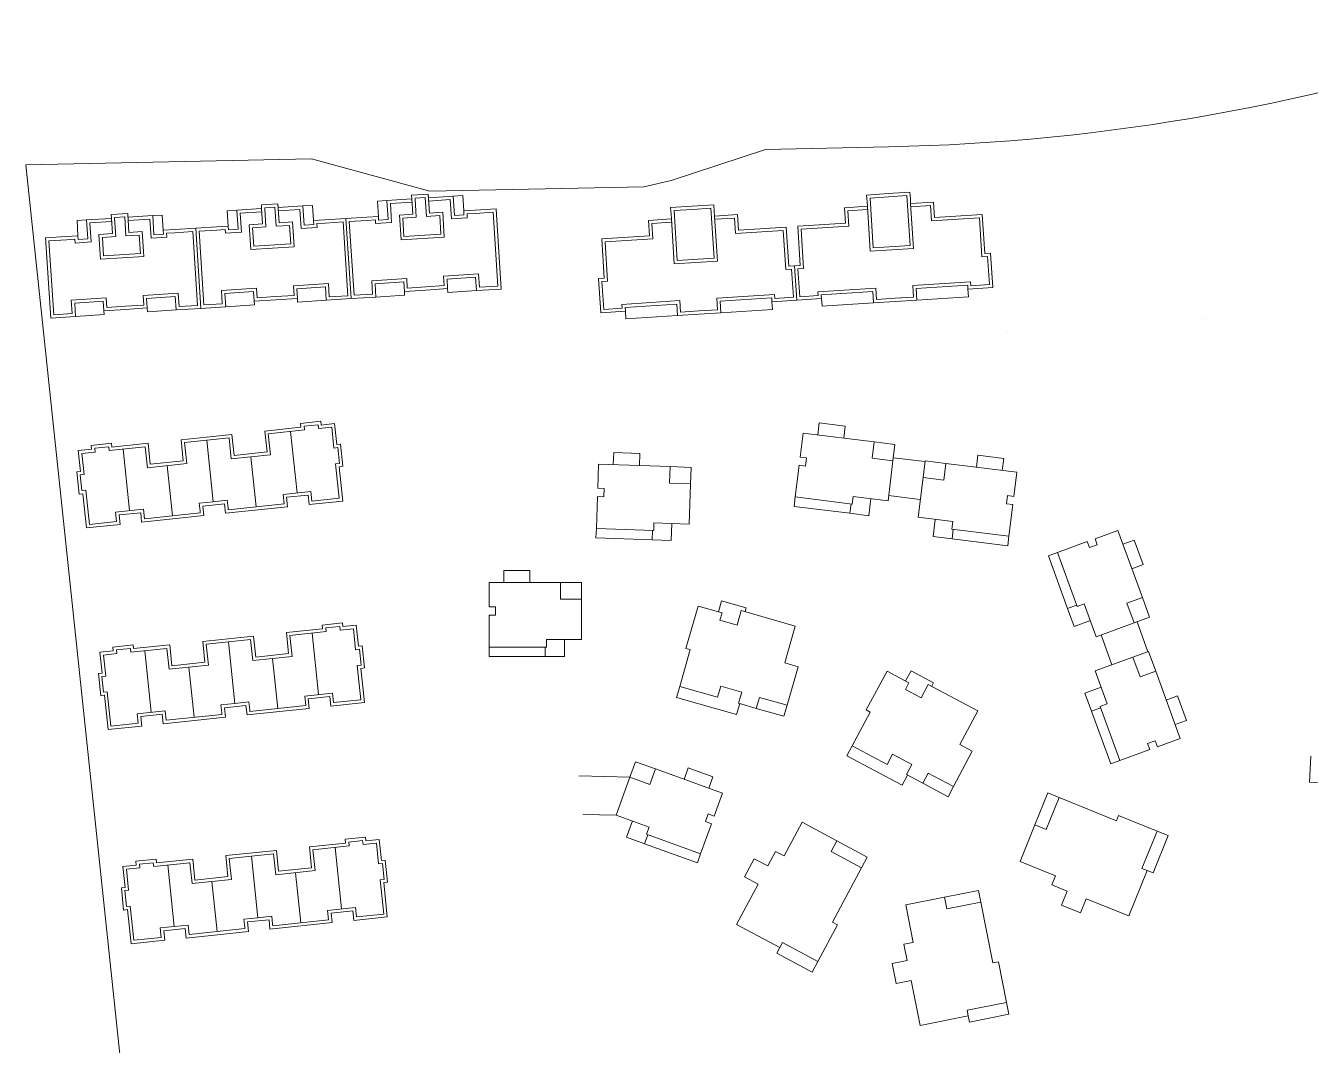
# Model space of a CAD drawing. Extents: x 121658 to 184658, y 9304 to 53801.
# Drawn here: x 130902 to 132916, y 13829 to 15429 of the extents above; entities that cross this region are included whole.
import ezdxf

# ---------------------------------------------------------------- set-up
doc = ezdxf.new("R2010")
doc.units = 0
doc.header["$LTSCALE"] = 1000
doc.header["$MEASUREMENT"] = 0
doc.layers.add('140', color=2, linetype='Continuous', lineweight=5)
doc.layers.add('DingDianTu', color=5, linetype='Continuous', lineweight=0)

# ---------------------------------------------------------------- blocks, each defined once
blk = doc.blocks.new('dafasfd')
at = {"layer": 'DingDianTu', "color": 7, "const_width": 100}
blk.add_lwpolyline([(36368038, 16363912), (36368954, 16361479), (36372042, 16362641), (36374261, 16356745), (36369114, 16354807), (36369537, 16353684), (36361113, 16350514), (36359352, 16355194), (36360288, 16355546), (36359830, 16356763), (36358894, 16356410), (36357556, 16359967)], close=True, dxfattribs=at)
for points in [[(36363546, 16362221), (36362876, 16363999), (36359039, 16362555), (36359708, 16360777)], [(36371734, 16355794), (36372686, 16353267), (36369878, 16352210), (36369350, 16353614)]]:
    blk.add_lwpolyline(points, dxfattribs=at)
at = {"layer": 'DingDianTu', "color": 7}
for points in [[(36369878, 16352210), (36361642, 16349110), (36361113, 16350514)], [(36368038, 16363912), (36371127, 16365074), (36372042, 16362641)]]:
    blk.add_lwpolyline(points, dxfattribs=at)
blk = doc.blocks.new('*E121')
at = {"layer": 'DingDianTu', "color": 7, "xscale": 0.001000002024510444, "yscale": 0.001000000163912773, "zscale": 0.001, "rotation": 339.3761177849276}
blk.add_blockref('dafasfd', (22613, -20413), dxfattribs=at)
blk = doc.blocks.new('*E120')
at = {"layer": 'DingDianTu', "color": 7, "xscale": 0.001000002024510444, "yscale": 0.001000000163912773, "zscale": 0.001, "rotation": 339.3761177849276}
blk.add_blockref('dafasfd', (22613, -20413), dxfattribs=at)
blk = doc.blocks.new('*E119')
at = {"layer": 'DingDianTu', "color": 7, "xscale": 0.001000002024510444, "yscale": 0.001000000163912773, "zscale": 0.001, "rotation": 339.3761177849276}
blk.add_blockref('dafasfd', (22613, -20413), dxfattribs=at)
blk = doc.blocks.new('*E118')
at = {"layer": 'DingDianTu', "color": 7, "xscale": 0.001000002024510444, "yscale": 0.001000000163912773, "zscale": 0.001, "rotation": 339.3761177849276}
blk.add_blockref('dafasfd', (22613, -20413), dxfattribs=at)
blk = doc.blocks.new('*E117')
at = {"layer": 'DingDianTu', "color": 7, "xscale": 0.001000002024510444, "yscale": 0.001000000163912773, "zscale": 0.001, "rotation": 339.3761177849276}
blk.add_blockref('dafasfd', (22613, -20413), dxfattribs=at)

msp = doc.modelspace()

# ---------------------------------------------------------------- linework, layer by layer
at = {"layer": '140', "color": 7}
for p, q in [((132062.1, 15234.6), (131914.2, 15186)), ((132254.8, 15238.6), (132062.1, 15234.6)), ((131350.1, 15219.6), (130902, 15210.2)), ((130902, 15210.2), (131208.6, 12316.1)), ((131535.6, 15169.3), (131350.1, 15219.6)), ((131871.2, 15176), (131535.6, 15169.3)), ((131914.2, 15186), (131871.2, 15176)), ((132254.5, 15165.3), (132288.4, 15167.5)), ((132288.4, 15167.5), (132289.1, 15157)), ((131297.4, 15149.4), (131271.5, 15147.7)), ((131271.5, 15147.7), (131271.9, 15141.7)), ((131297.8, 15143.4), (131297.4, 15149.4)), ((131299.3, 15119.4), (131297.4, 15149.4)), ((131351.7, 15146.9), (131336.7, 15145.9)), ((131353.2, 15122.9), (131351.7, 15146.9)), ((131453.5, 15153.4), (131468.4, 15154.4)), ((131455, 15129.5), (131453.5, 15153.4)), ((131507.4, 15156.9), (131468.4, 15154.4)), ((131468.4, 15154.4), (131470.4, 15124.5)), ((131507.7, 15151.9), (131473.8, 15149.7)), ((131473.8, 15149.7), (131475.7, 15119.8)), ((131532.9, 15164.6), (131507, 15162.9)), ((131507, 15162.9), (131507.4, 15156.9)), ((131507.4, 15156.9), (131508.9, 15133)), ((131528.3, 15159.3), (131512.3, 15158.2)), ((131512.3, 15158.2), (131512.4, 15157.2)), ((131512.4, 15157.2), (131514.2, 15128.3)), ((131530.2, 15129.3), (131528.3, 15159.3)), ((131533.3, 15158.6), (131532.9, 15164.6)), ((131534.9, 15134.6), (131532.9, 15164.6)), ((131572.2, 15161.1), (131533.3, 15158.6)), ((131567.6, 15155.8), (131533.6, 15153.6)), ((131569.5, 15125.8), (131567.6, 15155.8)), ((131587.2, 15162.1), (131572.2, 15161.1)), ((131574.2, 15131.2), (131572.2, 15161.1)), ((131588.7, 15138.1), (131587.2, 15162.1)), ((131947.1, 15145.5), (131981, 15147.6)), ((131981, 15147.6), (131981.7, 15137.2)), ((132254.5, 15165.3), (132220.5, 15163.1)), ((132220.5, 15163.1), (132221.2, 15152.6)), ((132221.2, 15152.6), (132221.7, 15145.4)), ((132254.8, 15160.3), (132225.8, 15158.4)), ((132225.8, 15158.4), (132230.9, 15080.1)), ((132283.7, 15162.2), (132254.8, 15160.3)), ((132288.8, 15083.8), (132283.7, 15162.2)), ((132289.1, 15157), (132289.5, 15149.8)), ((132289.5, 15149.8), (132325.5, 15152.1)), ((132294.1, 15079.1), (132289.5, 15149.8)), ((132289.9, 15144.8), (132320.8, 15146.8)), ((132320.8, 15146.8), (132322.4, 15122.5)), ((132325.5, 15152.1), (132327, 15127.9)), ((131036.3, 15126.5), (130997.4, 15124)), ((131061.9, 15134.2), (131036, 15132.5)), ((131036, 15132.5), (131036.3, 15126.5)), ((131036.3, 15126.5), (131037.9, 15102.6)), ((131057.2, 15128.9), (131041.3, 15127.9)), ((131041.3, 15127.9), (131041.3, 15126.9)), ((131041.3, 15126.9), (131043.2, 15097.9)), ((131059.2, 15099), (131057.2, 15128.9)), ((131062.3, 15128.2), (131061.9, 15134.2)), ((131063.8, 15104.3), (131061.9, 15134.2)), ((131101.2, 15130.7), (131062.3, 15128.2)), ((131116.2, 15131.7), (131101.2, 15130.7)), ((131103.1, 15100.8), (131101.2, 15130.7)), ((131117.7, 15107.7), (131116.2, 15131.7)), ((131218, 15138.3), (131232.9, 15139.2)), ((131219.5, 15114.3), (131218, 15138.3)), ((131271.9, 15141.7), (131232.9, 15139.2)), ((131232.9, 15139.2), (131234.9, 15109.3)), ((131272.2, 15136.7), (131238.2, 15134.6)), ((131238.2, 15134.6), (131240.2, 15104.6)), ((131271.9, 15141.7), (131273.4, 15117.8)), ((131292.7, 15144.1), (131276.8, 15143)), ((131276.8, 15143), (131276.8, 15142)), ((131276.8, 15142), (131278.7, 15113.1)), ((131294.7, 15114.1), (131292.7, 15144.1)), ((131336.7, 15145.9), (131297.8, 15143.4)), ((131332, 15140.6), (131298.1, 15138.4)), ((131334, 15110.7), (131332, 15140.6)), ((131338.6, 15116), (131336.7, 15145.9)), ((131404.1, 15126.2), (131371.2, 15124.1)), ((131437.1, 15128.3), (131404.1, 15126.2)), ((131412.2, 15000.5), (131404.1, 15126.2)), ((131404.1, 15126.2), (131412.2, 15000.5)), ((131455, 15129.5), (131437.1, 15128.3)), ((131455.4, 15123.5), (131455, 15129.5)), ((131508.9, 15133), (131487.9, 15131.6)), ((131487.9, 15131.6), (131490.5, 15092.7)), ((131514.2, 15128.3), (131493.3, 15126.9)), ((131493.3, 15126.9), (131495.1, 15098)), ((131551.1, 15130.7), (131530.2, 15129.3)), ((131555.8, 15136), (131534.9, 15134.6)), ((131553, 15101.7), (131551.1, 15130.7)), ((131558.3, 15097.1), (131555.8, 15136)), ((131594.4, 15127.5), (131569.5, 15125.8)), ((131589.1, 15132.1), (131574.2, 15131.2)), ((131606.7, 15139.3), (131588.7, 15138.1)), ((131588.7, 15138.1), (131589.1, 15132.1)), ((131607, 15134.3), (131594.1, 15133.4)), ((131594.1, 15133.4), (131594.4, 15127.5)), ((131639.6, 15141.4), (131606.7, 15139.3)), ((131635, 15136.1), (131607, 15134.3)), ((131642.4, 15020.3), (131635, 15136.1)), ((131647.7, 15015.6), (131639.6, 15141.4)), ((131947.1, 15145.5), (131913.2, 15143.3)), ((131913.2, 15143.3), (131913.8, 15132.8)), ((131913.8, 15132.8), (131914.3, 15125.6)), ((131947.4, 15140.5), (131918.5, 15138.6)), ((131918.5, 15138.6), (131923.5, 15060.3)), ((131976.4, 15142.3), (131947.4, 15140.5)), ((131981.4, 15064), (131976.4, 15142.3)), ((131981.7, 15137.2), (131982.2, 15130)), ((131982.2, 15130), (132018.1, 15132.3)), ((131986.7, 15059.3), (131982.2, 15130)), ((131982.5, 15125), (132013.4, 15127)), ((132013.4, 15127), (132015, 15102.7)), ((132018.1, 15132.3), (132019.7, 15108)), ((132221.7, 15145.4), (132185.7, 15143.1)), ((132185.7, 15143.1), (132187.3, 15118.8)), ((132222, 15140.4), (132191.1, 15138.4)), ((132191.1, 15138.4), (132192.6, 15114.2)), ((132221.7, 15145.4), (132226.2, 15074.8)), ((132322.4, 15122.5), (132397.2, 15127.4)), ((132327, 15127.9), (132401.9, 15132.7)), ((132397.2, 15127.4), (132401.2, 15066)), ((132401.9, 15132.7), (132405.8, 15071.3)), ((130982.5, 15123.1), (130997.4, 15124)), ((130984, 15099.1), (130982.5, 15123.1)), ((130997.4, 15124), (130999.3, 15094.1)), ((131036.7, 15121.6), (131002.7, 15119.4)), ((131002.7, 15119.4), (131004.7, 15089.4)), ((131096.5, 15125.4), (131062.6, 15123.2)), ((131098.5, 15095.5), (131096.5, 15125.4)), ((131135.7, 15108.9), (131117.7, 15107.7)), ((131117.7, 15107.7), (131118.1, 15101.8)), ((131168.6, 15111), (131135.7, 15108.9)), ((131201.5, 15113.1), (131168.6, 15111)), ((131176.7, 14985.3), (131168.6, 15111)), ((131168.6, 15111), (131176.7, 14985.3)), ((131201.9, 15108.2), (131173.9, 15106.4)), ((131173.9, 15106.4), (131181.4, 14990.6)), ((131219.5, 15114.3), (131201.5, 15113.1)), ((131214.8, 15109), (131201.9, 15108.2)), ((131215.2, 15103), (131214.8, 15109)), ((131219.9, 15108.3), (131219.5, 15114.3)), ((131234.9, 15109.3), (131219.9, 15108.3)), ((131273.4, 15117.8), (131252.4, 15116.4)), ((131252.4, 15116.4), (131254.9, 15077.5)), ((131278.7, 15113.1), (131257.7, 15111.8)), ((131257.7, 15111.8), (131259.6, 15082.8)), ((131315.6, 15115.5), (131294.7, 15114.1)), ((131320.3, 15120.8), (131299.3, 15119.4)), ((131317.5, 15086.5), (131315.6, 15115.5)), ((131322.8, 15081.9), (131320.3, 15120.8)), ((131358.9, 15112.3), (131334, 15110.7)), ((131353.6, 15116.9), (131338.6, 15116)), ((131371.2, 15124.1), (131353.2, 15122.9)), ((131353.2, 15122.9), (131353.6, 15116.9)), ((131371.5, 15119.1), (131358.5, 15118.3)), ((131358.5, 15118.3), (131358.9, 15112.3)), ((131399.5, 15120.9), (131371.5, 15119.1)), ((131406.9, 15005.1), (131399.5, 15120.9)), ((131437.4, 15123.3), (131409.4, 15121.5)), ((131409.4, 15121.5), (131416.9, 15005.8)), ((131450.3, 15124.2), (131437.4, 15123.3)), ((131450.7, 15118.2), (131450.3, 15124.2)), ((131475.7, 15119.8), (131450.7, 15118.2)), ((131470.4, 15124.5), (131455.4, 15123.5)), ((131914.3, 15125.6), (131878.4, 15123.3)), ((131878.4, 15123.3), (131879.9, 15099)), ((131914.6, 15120.6), (131883.7, 15118.6)), ((131883.7, 15118.6), (131885.3, 15094.4)), ((131914.3, 15125.6), (131918.9, 15055)), ((132015, 15102.7), (132089.8, 15107.6)), ((132019.7, 15108), (132094.5, 15112.9)), ((132089.8, 15107.6), (132093.8, 15046.2)), ((132094.5, 15112.9), (132098.5, 15051.5)), ((132187.3, 15118.8), (132112.5, 15114)), ((132112.5, 15114), (132116.4, 15052.7)), ((132192.6, 15114.2), (132117.8, 15109.4)), ((132117.8, 15109.4), (132121.7, 15048)), ((130966, 15098), (130933.1, 15095.8)), ((130933.1, 15095.8), (130941.2, 14970.1)), ((130966.4, 15093), (130938.4, 15091.2)), ((130938.4, 15091.2), (130945.9, 14975.4)), ((130984, 15099.1), (130966, 15098)), ((130979.3, 15093.8), (130966.4, 15093)), ((130979.7, 15087.8), (130979.3, 15093.8)), ((131004.7, 15089.4), (130979.7, 15087.8)), ((130984.4, 15093.1), (130984, 15099.1)), ((130999.3, 15094.1), (130984.4, 15093.1)), ((131037.9, 15102.6), (131016.9, 15101.2)), ((131016.9, 15101.2), (131019.4, 15062.3)), ((131043.2, 15097.9), (131022.2, 15096.6)), ((131022.2, 15096.6), (131024.1, 15067.6)), ((131080.1, 15100.3), (131059.2, 15099)), ((131084.8, 15105.6), (131063.8, 15104.3)), ((131082, 15071.4), (131080.1, 15100.3)), ((131087.3, 15066.7), (131084.8, 15105.6)), ((131123.4, 15097.1), (131098.5, 15095.5)), ((131118.1, 15101.8), (131103.1, 15100.8)), ((131136, 15103.9), (131123, 15103.1)), ((131123, 15103.1), (131123.4, 15097.1)), ((131163.9, 15105.7), (131136, 15103.9)), ((131171.4, 14990), (131163.9, 15105.7)), ((131240.2, 15104.6), (131215.2, 15103)), ((131259.6, 15082.8), (131317.5, 15086.5)), ((131490.5, 15092.7), (131558.3, 15097.1)), ((131495.1, 15098), (131553, 15101.7)), ((131879.9, 15099), (131805.1, 15094.2)), ((131805.1, 15094.2), (131809.1, 15032.8)), ((131885.3, 15094.4), (131810.4, 15089.5)), ((131810.4, 15089.5), (131814.4, 15028.2)), ((131019.4, 15062.3), (131087.3, 15066.7)), ((131024.1, 15067.6), (131082, 15071.4)), ((131254.9, 15077.5), (131322.8, 15081.9)), ((132226.2, 15074.8), (132294.1, 15079.1)), ((132230.9, 15080.1), (132288.8, 15083.8)), ((132401.2, 15066), (132410.1, 15066.6)), ((132405.8, 15071.3), (132414.8, 15071.9)), ((132410.1, 15066.6), (132413, 15022.7)), ((132414.8, 15071.9), (132418.3, 15018)), ((131918.9, 15055), (131986.7, 15059.3)), ((131923.5, 15060.3), (131981.4, 15064)), ((132093.8, 15046.2), (132102.8, 15046.8)), ((132098.5, 15051.5), (132107.4, 15052.1)), ((132102.8, 15046.8), (132105.6, 15002.9)), ((132116.4, 15052.7), (132107.4, 15052.1)), ((132107.4, 15052.1), (132110.9, 14998.2)), ((132107.4, 15052.1), (132110.9, 14998.2)), ((132121.7, 15048), (132112.8, 15047.4)), ((132112.8, 15047.4), (132115.6, 15003.5)), ((131444.5, 15028.6), (131499.4, 15032.1)), ((131445.8, 15007.6), (131444.5, 15028.6)), ((131449.8, 15023.9), (131494.7, 15026.8)), ((131494.7, 15026.8), (131495.7, 15011.9)), ((131499.4, 15032.1), (131500.3, 15017.2)), ((131557.3, 15035.9), (131612.1, 15039.4)), ((131558.2, 15020.9), (131557.3, 15035.9)), ((131562.6, 15031.2), (131607.5, 15034.1)), ((131563.5, 15016.2), (131562.6, 15031.2)), ((131607.5, 15034.1), (131608.8, 15013.1)), ((131612.1, 15039.4), (131613.5, 15018.5)), ((131809.1, 15032.8), (131800.1, 15032.3)), ((131800.1, 15032.3), (131803.6, 14978.4)), ((131814.4, 15028.2), (131805.4, 15027.6)), ((131805.4, 15027.6), (131808.2, 14983.7)), ((132383.6, 15026.8), (132292.8, 15020.9)), ((132384, 15020.8), (132383.6, 15026.8)), ((131086.2, 15005.5), (131141.1, 15009)), ((131087.2, 14990.5), (131086.2, 15005.5)), ((131141.1, 15009), (131142.5, 14988.1)), ((131209, 15013.4), (131263.9, 15017)), ((131210.3, 14992.5), (131209, 15013.4)), ((131214.3, 15008.7), (131259.2, 15011.6)), ((131215.6, 14987.8), (131214.3, 15008.7)), ((131259.2, 15011.6), (131260.2, 14996.7)), ((131263.9, 15017), (131264.8, 15002)), ((131293.8, 15003.9), (131322.7, 15005.7)), ((131321.7, 15020.7), (131376.6, 15024.2)), ((131322.7, 15005.7), (131321.7, 15020.7)), ((131327.1, 15016), (131372, 15018.9)), ((131328, 15001), (131327.1, 15016)), ((131372, 15018.9), (131373.3, 14998)), ((131376.6, 15024.2), (131378, 15003.3)), ((131416.9, 15005.8), (131445.8, 15007.6)), ((131451.1, 15003), (131449.8, 15023.9)), ((131451.1, 15003), (131496.1, 15005.9)), ((131495.7, 15011.9), (131529.6, 15014)), ((131496.1, 15005.9), (131495.7, 15011.9)), ((131500.3, 15017.2), (131529.3, 15019)), ((131529.3, 15019), (131558.2, 15020.9)), ((131529.6, 15014), (131563.5, 15016.2)), ((131563.9, 15010.2), (131563.5, 15016.2)), ((131608.8, 15013.1), (131563.9, 15010.2)), ((131608.8, 15013.1), (131647.7, 15015.6)), ((131613.5, 15018.5), (131642.4, 15020.3)), ((132076.3, 15007), (131985.5, 15001.1)), ((132076.7, 15001), (132076.3, 15007)), ((132115.6, 15003.5), (132144.5, 15005.4)), ((132144.1, 15011.4), (132234.9, 15017.2)), ((132144.5, 15005.4), (132144.1, 15011.4)), ((132149.4, 15006.7), (132230.3, 15011.9)), ((132149.8, 15000.7), (132149.4, 15006.7)), ((132230.3, 15011.9), (132231.4, 14993.9)), ((132234.9, 15017.2), (132236.1, 14999.3)), ((132292.8, 15020.9), (132294, 15003)), ((132379, 15021.5), (132298.1, 15016.3)), ((132298.1, 15016.3), (132299.3, 14998.3)), ((132379.4, 15015.5), (132379, 15021.5)), ((132418.3, 15018), (132379.4, 15015.5)), ((132380.1, 15003.5), (132379.4, 15015.5)), ((132413, 15022.7), (132384, 15020.8)), ((130973.5, 14998.2), (131028.3, 15001.8)), ((130974.8, 14977.3), (130973.5, 14998.2)), ((130978.8, 14993.6), (131023.7, 14996.5)), ((130980.1, 14972.6), (130978.8, 14993.6)), ((131023.7, 14996.5), (131024.6, 14981.5)), ((131028.3, 15001.8), (131029.3, 14986.8)), ((131029.3, 14986.8), (131058.3, 14988.7)), ((131058.3, 14988.7), (131087.2, 14990.5)), ((131058.6, 14983.7), (131092.5, 14985.9)), ((131091.5, 15000.8), (131136.4, 15003.7)), ((131092.5, 14985.9), (131091.5, 15000.8)), ((131092.9, 14979.9), (131092.5, 14985.9)), ((131136.4, 15003.7), (131137.8, 14982.8)), ((131137.8, 14982.8), (131176.7, 14985.3)), ((131142.5, 14988.1), (131171.4, 14990)), ((131176.7, 14985.3), (131215.6, 14987.8)), ((131181.4, 14990.6), (131210.3, 14992.5)), ((131215.6, 14987.8), (131260.5, 14990.7)), ((131260.2, 14996.7), (131294.1, 14998.9)), ((131260.5, 14990.7), (131260.2, 14996.7)), ((131264.8, 15002), (131293.8, 15003.9)), ((131294.1, 14998.9), (131328, 15001)), ((131328.4, 14995.1), (131328, 15001)), ((131373.3, 14998), (131328.4, 14995.1)), ((131373.3, 14998), (131412.2, 15000.5)), ((131378, 15003.3), (131406.9, 15005.1)), ((131412.2, 15000.5), (131451.1, 15003)), ((131808.2, 14983.7), (131837.2, 14985.6)), ((131836.8, 14991.5), (131927.6, 14997.4)), ((131837.2, 14985.6), (131836.8, 14991.5)), ((131842.1, 14986.9), (131922.9, 14992.1)), ((131842.5, 14980.9), (131842.1, 14986.9)), ((131922.9, 14992.1), (131924.1, 14974.1)), ((131927.6, 14997.4), (131928.7, 14979.4)), ((131985.5, 15001.1), (131986.6, 14983.2)), ((132071.6, 15001.7), (131990.8, 14996.5)), ((131990.8, 14996.5), (131991.9, 14978.5)), ((132072, 14995.7), (132071.6, 15001.7)), ((132110.9, 14998.2), (132072, 14995.7)), ((132072.8, 14983.7), (132072, 14995.7)), ((132105.6, 15002.9), (132076.7, 15001)), ((132110.9, 14998.2), (132149.8, 15000.7)), ((132149.8, 15000.7), (132150.6, 14988.7)), ((132150.6, 14988.7), (132231.4, 14993.9)), ((132231.4, 14993.9), (132265.4, 14996.1)), ((132236.1, 14999.3), (132265, 15001.1)), ((132294, 15003), (132265, 15001.1)), ((132299.3, 14998.3), (132265.4, 14996.1)), ((132299.3, 14998.3), (132380.1, 15003.5)), ((130941.2, 14970.1), (130980.1, 14972.6)), ((130945.9, 14975.4), (130974.8, 14977.3)), ((130980.1, 14972.6), (131025, 14975.5)), ((131024.6, 14981.5), (131058.6, 14983.7)), ((131025, 14975.5), (131024.6, 14981.5)), ((131137.8, 14982.8), (131092.9, 14979.9)), ((131803.6, 14978.4), (131842.5, 14980.9)), ((131842.5, 14980.9), (131843.2, 14968.9)), ((131843.2, 14968.9), (131924.1, 14974.1)), ((131924.1, 14974.1), (131958, 14976.3)), ((131928.7, 14979.4), (131957.7, 14981.3)), ((131986.6, 14983.2), (131957.7, 14981.3)), ((131991.9, 14978.5), (131958, 14976.3)), ((131991.9, 14978.5), (132072.8, 14983.7)), ((131333, 14804.9), (131364.8, 14808.2)), ((131333.6, 14798.9), (131333, 14804.9)), ((131364.8, 14808.2), (131365.4, 14802.3)), ((131365.4, 14802.3), (131386.3, 14804.5)), ((131386.3, 14804.5), (131389.8, 14771.6)), ((132146.2, 14805.7), (132143.9, 14786.9)), ((132186.9, 14800.7), (132146.2, 14805.7)), ((131145.6, 14779.1), (131225.2, 14787.5)), ((131225.2, 14787.5), (131228.7, 14754.7)), ((131276.9, 14792.9), (131333.6, 14798.9)), ((131280.4, 14760.1), (131276.9, 14792.9)), ((131339.1, 14794.5), (131282.4, 14788.5)), ((131282.4, 14788.5), (131285.9, 14755.7)), ((131327.4, 14695.7), (131317.2, 14792.2)), ((131360.4, 14802.7), (131338.5, 14800.4)), ((131338.5, 14800.4), (131339.1, 14794.5)), ((131361, 14796.8), (131360.4, 14802.7)), ((131381.9, 14799), (131361, 14796.8)), ((131385.3, 14766.1), (131381.9, 14799)), ((132116.4, 14752), (132121, 14789.7)), ((132121, 14789.7), (132232.2, 14775.9)), ((132184.6, 14781.8), (132186.9, 14800.7)), ((130984.5, 14762.1), (131005.4, 14764.3)), ((131004.8, 14770.3), (131036.6, 14773.7)), ((131005.4, 14764.3), (131004.8, 14770.3)), ((131010.3, 14765.9), (131032.2, 14768.2)), ((131010.9, 14759.9), (131010.3, 14765.9)), ((131032.2, 14768.2), (131032.8, 14762.2)), ((131032.8, 14762.2), (131089.5, 14768.2)), ((131036.6, 14773.7), (131037.2, 14767.7)), ((131037.2, 14767.7), (131093.9, 14773.7)), ((131064.8, 14668), (131054.7, 14764.5)), ((131089.5, 14768.2), (131092.9, 14735.3)), ((131093.9, 14773.7), (131097.4, 14740.8)), ((131149.1, 14746.3), (131145.6, 14779.1)), ((131151.1, 14774.7), (131186, 14778.3)), ((131154.6, 14741.8), (131151.1, 14774.7)), ((131220.8, 14782), (131186, 14778.3)), ((131196.1, 14681.9), (131186, 14778.3)), ((131196.1, 14681.9), (131186, 14778.3)), ((131196.1, 14681.9), (131186, 14778.3)), ((131196.1, 14681.9), (131186, 14778.3)), ((131224.2, 14749.2), (131220.8, 14782)), ((131391.3, 14766.8), (131385.3, 14766.1)), ((131389.8, 14771.6), (131395.7, 14772.3)), ((131393.9, 14741.9), (131391.3, 14766.8)), ((131395.7, 14772.3), (131399.4, 14737.5)), ((132232.2, 14775.9), (132229, 14750.1)), ((132232.2, 14775.9), (132264.9, 14771.9)), ((132264.9, 14771.9), (132261.8, 14746.1)), ((130988, 14729.3), (130984.5, 14762.1)), ((130990, 14757.7), (131010.9, 14759.9)), ((130993.5, 14724.9), (130990, 14757.7)), ((131097.4, 14740.8), (131149.1, 14746.3)), ((131285.9, 14755.7), (131224.2, 14749.2)), ((131228.7, 14754.7), (131280.4, 14760.1)), ((131255, 14752.4), (131263.3, 14673.9)), ((131255, 14752.4), (131263.3, 14673.9)), ((131823.9, 14759.2), (131823.3, 14740.3)), ((131864.9, 14757.8), (131823.9, 14759.2)), ((131864.2, 14738.8), (131864.9, 14757.8)), ((132126.3, 14750.7), (132116.4, 14752)), ((132124.7, 14737.8), (132126.3, 14750.7)), ((132229, 14750.1), (132261.8, 14746.1)), ((132261.8, 14746.1), (132254, 14683.6)), ((132312, 14744.9), (132262.4, 14751)), ((132312.1, 14745.9), (132308.9, 14720.1)), ((132344.9, 14741.8), (132312.1, 14745.9)), ((132392.5, 14736), (132394.8, 14754.8)), ((132394.8, 14754.8), (132435.5, 14749.8)), ((132435.5, 14749.8), (132433.2, 14730.9)), ((130982, 14728.7), (130988, 14729.3)), ((130985.7, 14693.9), (130982, 14728.7)), ((130987.5, 14724.2), (130993.5, 14724.9)), ((130990.1, 14699.4), (130987.5, 14724.2)), ((131092.9, 14735.3), (131154.6, 14741.8)), ((131123.8, 14738.6), (131132, 14660)), ((131123.8, 14738.6), (131132, 14660)), ((131387.9, 14741.3), (131393.9, 14741.9)), ((131393.6, 14687.6), (131387.9, 14741.3)), ((131399.4, 14737.5), (131393.4, 14736.8)), ((131393.4, 14736.8), (131399.1, 14683.1)), ((131798.9, 14703.1), (131800.3, 14741.1)), ((131800.3, 14741.1), (131912.2, 14737.1)), ((131912.2, 14737.1), (131911.3, 14711.1)), ((131912.2, 14737.1), (131945.2, 14735.9)), ((131945.2, 14735.9), (131944.3, 14709.9)), ((132108.6, 14689.4), (132114.8, 14739.1)), ((132114.8, 14739.1), (132124.7, 14737.8)), ((132344.9, 14741.8), (132341.7, 14716)), ((132456, 14728.1), (132344.9, 14741.8)), ((132451.4, 14690.4), (132456, 14728.1)), ((131911.3, 14711.1), (131944.3, 14709.9)), ((131944.3, 14709.9), (131942, 14646.9)), ((132308.9, 14720.1), (132301.2, 14657.6)), ((132341.7, 14716), (132308.9, 14720.1)), ((130991.7, 14694.5), (130985.7, 14693.9)), ((130996.1, 14700), (130990.1, 14699.4)), ((130997.3, 14640.8), (130991.7, 14694.5)), ((131001.8, 14646.3), (130996.1, 14700)), ((131196.1, 14681.9), (131218, 14684.2)), ((131218, 14684.2), (131219.3, 14671.7)), ((131305.5, 14693.4), (131349.3, 14698)), ((131307.1, 14678.5), (131305.5, 14693.4)), ((131344.8, 14692.5), (131311, 14688.9)), ((131311, 14688.9), (131312.6, 14674)), ((131346.4, 14677.6), (131344.8, 14692.5)), ((131399.1, 14683.1), (131346.4, 14677.6)), ((131349.3, 14698), (131350.8, 14683.1)), ((131350.8, 14683.1), (131393.6, 14687.6)), ((131796.7, 14640.1), (131798.5, 14690.1)), ((131798.5, 14690.1), (131808.5, 14689.8)), ((131808.9, 14702.7), (131798.9, 14703.1)), ((131808.5, 14689.8), (131808.9, 14702.7)), ((132106.8, 14674.6), (132108.6, 14689.4)), ((132198, 14678.4), (132108.6, 14689.4)), ((132199.4, 14690.3), (132198, 14678.4)), ((132254, 14683.6), (132199.4, 14690.3)), ((132227.2, 14686.9), (132223.9, 14660.1)), ((132304.6, 14685.4), (132255, 14691.5)), ((132439.8, 14678.7), (132441.4, 14691.6)), ((132441.4, 14691.6), (132451.4, 14690.4)), ((131086.7, 14670.3), (131043, 14665.7)), ((131043, 14665.7), (131044.5, 14650.8)), ((131082.3, 14664.8), (131048.5, 14661.3)), ((131083.8, 14649.9), (131082.3, 14664.8)), ((131088.3, 14655.4), (131086.7, 14670.3)), ((131175.8, 14664.6), (131088.3, 14655.4)), ((131196.1, 14681.9), (131174.2, 14679.6)), ((131174.2, 14679.6), (131175.5, 14667.1)), ((131175.5, 14667.1), (131175.8, 14664.6)), ((131213.5, 14678.7), (131179.7, 14675.1)), ((131179.7, 14675.1), (131181.3, 14660.2)), ((131215.1, 14663.8), (131213.5, 14678.7)), ((131312.6, 14674), (131215.1, 14663.8)), ((131219.3, 14671.7), (131219.6, 14669.2)), ((131219.6, 14669.2), (131307.1, 14678.5)), ((132194.1, 14663.8), (132106.8, 14674.6)), ((132194.1, 14663.8), (132196, 14678.6)), ((132223.9, 14660.1), (132194.1, 14663.8)), ((132449.8, 14677.5), (132439.8, 14678.7)), ((132443.6, 14627.9), (132449.8, 14677.5)), ((131050, 14646.4), (130997.3, 14640.8)), ((131044.5, 14650.8), (131001.8, 14646.3)), ((131048.5, 14661.3), (131050, 14646.4)), ((131132.6, 14655.1), (131083.8, 14649.9)), ((131181.3, 14660.2), (131132.6, 14655.1)), ((131887, 14648.9), (131886.6, 14636.9)), ((131942, 14646.9), (131887, 14648.9)), ((131915, 14647.9), (131914.1, 14620.9)), ((132301.2, 14657.6), (132355.8, 14650.8)), ((132328, 14654.3), (132324.7, 14627.5)), ((132355.8, 14650.8), (132354.3, 14638.9)), ((131796.1, 14625.2), (131796.7, 14640.1)), ((131884.1, 14622), (131796.1, 14625.2)), ((131886.6, 14636.9), (131796.7, 14640.1)), ((131884.1, 14622), (131884.6, 14637)), ((132324.7, 14627.5), (132354.5, 14623.8)), ((132354.3, 14638.9), (132443.6, 14627.9)), ((132354.5, 14623.8), (132356.3, 14638.7)), ((132354.5, 14623.8), (132441.8, 14613)), ((132441.8, 14613), (132443.6, 14627.9)), ((132578.7, 14624), (132614.4, 14637)), ((132582.2, 14614.6), (132578.7, 14624)), ((132614.4, 14637), (132652.8, 14531.8)), ((131914.1, 14620.9), (131884.1, 14622)), ((132519.6, 14602.4), (132566.5, 14619.5)), ((132566.5, 14619.5), (132570, 14610.1)), ((132570, 14610.1), (132582.2, 14614.6)), ((132640.2, 14621.9), (132622.3, 14615.4)), ((132654.2, 14583.4), (132640.2, 14621.9)), ((132505.5, 14597.2), (132519.6, 14602.4)), ((132535.6, 14514.6), (132505.5, 14597.2)), ((132550.4, 14517.8), (132519.6, 14602.4)), ((132636.4, 14576.9), (132654.2, 14583.4)), ((131651.6, 14574.1), (131651.6, 14555.1)), ((131692.6, 14574.1), (131651.6, 14574.1)), ((131692.6, 14555.1), (131692.6, 14574.1)), ((131628.6, 14555.1), (131740.6, 14555.1)), ((131628.6, 14517.1), (131628.6, 14555.1)), ((131740.6, 14555.1), (131773.6, 14555.1)), ((131740.6, 14555.1), (131740.6, 14529.1)), ((131773.6, 14555.1), (131773.6, 14529.1)), ((131740.6, 14529.1), (131773.6, 14529.1)), ((131773.6, 14529.1), (131773.6, 14466.1)), ((131993, 14526.5), (131988, 14509.2)), ((132031.4, 14515.4), (131993, 14526.5)), ((132561.7, 14521.9), (132550.4, 14517.8)), ((132580.5, 14470.3), (132561.7, 14521.9)), ((132652.8, 14531.8), (132628.4, 14522.9)), ((132628.4, 14522.9), (132639.7, 14491.9)), ((132652.8, 14531.8), (132664.2, 14500.8)), ((131638.6, 14517.1), (131628.6, 14517.1)), ((131628.6, 14504.1), (131638.6, 14504.1)), ((131628.6, 14454.1), (131628.6, 14504.1)), ((131638.6, 14504.1), (131638.6, 14517.1)), ((131937.2, 14452), (131956.3, 14518.3)), ((131956.3, 14518.3), (131993.8, 14507.5)), ((131993.8, 14507.5), (131990.5, 14496)), ((132017.4, 14488.2), (132024, 14511.3)), ((132024, 14511.3), (132108.6, 14487)), ((132029.8, 14509.6), (132031.4, 14515.4)), ((132535.6, 14514.6), (132549.7, 14519.7)), ((132545.9, 14486.4), (132535.6, 14514.6)), ((131310.8, 14476.7), (131367.5, 14482.7)), ((131366.9, 14488.6), (131398.7, 14492)), ((131367.5, 14482.7), (131366.9, 14488.6)), ((131394.3, 14486.5), (131372.4, 14484.2)), ((131372.4, 14484.2), (131373, 14478.2)), ((131394.9, 14480.5), (131394.3, 14486.5)), ((131415.8, 14482.7), (131394.9, 14480.5)), ((131398.7, 14492), (131399.3, 14486)), ((131399.3, 14486), (131420.2, 14488.2)), ((131419.2, 14449.9), (131415.8, 14482.7)), ((131420.2, 14488.2), (131423.7, 14455.4)), ((131990.5, 14496), (132017.4, 14488.2)), ((132108.6, 14487), (132092, 14429.3)), ((132571.3, 14495.6), (132545.9, 14486.4)), ((132639.7, 14491.9), (132580.5, 14470.3)), ((132664.2, 14500.8), (132639.7, 14491.9)), ((132661.6, 14446.6), (132644.4, 14493.6)), ((131179.6, 14462.9), (131259.1, 14471.3)), ((131183, 14430.1), (131179.6, 14462.9)), ((131185, 14458.4), (131219.9, 14462.1)), ((131254.7, 14465.8), (131219.9, 14462.1)), ((131230, 14365.6), (131219.9, 14462.1)), ((131230, 14365.6), (131219.9, 14462.1)), ((131230, 14365.6), (131219.9, 14462.1)), ((131230, 14365.6), (131219.9, 14462.1)), ((131258.1, 14432.9), (131254.7, 14465.8)), ((131259.1, 14471.3), (131262.6, 14438.4)), ((131314.3, 14443.9), (131310.8, 14476.7)), ((131373, 14478.2), (131316.3, 14472.3)), ((131316.3, 14472.3), (131319.8, 14439.4)), ((131361.3, 14379.5), (131351.1, 14475.9)), ((131718.6, 14466.1), (131718.6, 14454.1)), ((131773.6, 14466.1), (131718.6, 14466.1)), ((131746.6, 14466.1), (131746.6, 14439.1)), ((132605.2, 14426.1), (132588, 14473)), ((131018.4, 14445.9), (131039.3, 14448.1)), ((131021.9, 14413.1), (131018.4, 14445.9)), ((131023.9, 14441.5), (131044.8, 14443.7)), ((131027.4, 14408.6), (131023.9, 14441.5)), ((131038.7, 14454.1), (131070.5, 14457.4)), ((131039.3, 14448.1), (131038.7, 14454.1)), ((131044.2, 14449.6), (131066.1, 14451.9)), ((131044.8, 14443.7), (131044.2, 14449.6)), ((131066.1, 14451.9), (131066.7, 14446)), ((131066.7, 14446), (131123.4, 14451.9)), ((131070.5, 14457.4), (131071.1, 14451.5)), ((131071.1, 14451.5), (131127.8, 14457.4)), ((131098.7, 14351.8), (131088.6, 14448.3)), ((131123.4, 14451.9), (131126.8, 14419.1)), ((131127.8, 14457.4), (131131.3, 14424.6)), ((131188.5, 14425.6), (131185, 14458.4)), ((131262.6, 14438.4), (131314.3, 14443.9)), ((131425.2, 14450.5), (131419.2, 14449.9)), ((131423.7, 14455.4), (131429.6, 14456)), ((131427.8, 14425.7), (131425.2, 14450.5)), ((131429.6, 14456), (131433.3, 14421.2)), ((131628.6, 14439.1), (131628.6, 14454.1)), ((131718.6, 14454.1), (131628.6, 14454.1)), ((131716.6, 14439.1), (131716.6, 14454.1)), ((131927.4, 14392.4), (131943.9, 14450.1)), ((131943.9, 14450.1), (131937.2, 14452)), ((132662.5, 14447), (132638.1, 14438.1)), ((132673.8, 14416), (132662.5, 14447)), ((131126.8, 14419.1), (131188.5, 14425.6)), ((131131.3, 14424.6), (131183, 14430.1)), ((131157.7, 14422.4), (131165.9, 14343.8)), ((131157.7, 14422.4), (131165.9, 14343.8)), ((131319.8, 14439.4), (131258.1, 14432.9)), ((131288.9, 14436.2), (131297.2, 14357.6)), ((131288.9, 14436.2), (131297.2, 14357.6)), ((131421.8, 14425.1), (131427.8, 14425.7)), ((131427.5, 14371.3), (131421.8, 14425.1)), ((131433.3, 14421.2), (131427.3, 14420.6)), ((131716.6, 14439.1), (131628.6, 14439.1)), ((131746.6, 14439.1), (131716.6, 14439.1)), ((132092, 14429.3), (132113.1, 14423.2)), ((132113.1, 14423.2), (132095.7, 14362.7)), ((132638.1, 14438.1), (132578.9, 14416.5)), ((132649.4, 14407.1), (132638.1, 14438.1)), ((131015.9, 14412.5), (131021.9, 14413.1)), ((131019.6, 14377.7), (131015.9, 14412.5)), ((131021.4, 14408), (131027.4, 14408.6)), ((131024, 14383.2), (131021.4, 14408)), ((131427.3, 14420.6), (131433, 14366.9)), ((132220, 14355.4), (132252.5, 14416.3)), ((132252.5, 14416.3), (132286.9, 14398)), ((132290.1, 14416.7), (132281.6, 14400.8)), ((132325.4, 14397.9), (132290.1, 14416.7)), ((132578.9, 14416.5), (132597.7, 14364.8)), ((132673.8, 14416), (132649.4, 14407.1)), ((132712.2, 14310.8), (132673.8, 14416)), ((131030, 14383.8), (131024, 14383.2)), ((131035.7, 14330.1), (131030, 14383.8)), ((131339.4, 14377.2), (131383.2, 14381.8)), ((131383.2, 14381.8), (131384.7, 14366.8)), ((131922.4, 14375.1), (131927.4, 14392.4)), ((131986.9, 14375.2), (131927.4, 14392.4)), ((131991.9, 14392.5), (131986.9, 14375.2)), ((132024.6, 14383.1), (131991.9, 14392.5)), ((132019.6, 14365.8), (132024.6, 14383.1)), ((132286.9, 14398), (132281.3, 14387.4)), ((132281.3, 14387.4), (132306, 14374.2)), ((132306, 14374.2), (132317.2, 14395.4)), ((132317.2, 14395.4), (132394.9, 14354.1)), ((132322.5, 14392.6), (132325.4, 14397.9)), ((132588.1, 14391.1), (132562.8, 14381.8)), ((132562.8, 14381.8), (132573.1, 14353.7)), ((131025.6, 14378.3), (131019.6, 14377.7)), ((131031.2, 14324.6), (131025.6, 14378.3)), ((131230, 14365.6), (131208.1, 14363.3)), ((131208.1, 14363.3), (131209.4, 14350.9)), ((131247.4, 14362.4), (131213.6, 14358.9)), ((131230, 14365.6), (131251.9, 14367.9)), ((131249, 14347.5), (131247.4, 14362.4)), ((131251.9, 14367.9), (131253.2, 14355.5)), ((131253.5, 14353), (131341, 14362.2)), ((131341, 14362.2), (131339.4, 14377.2)), ((131378.7, 14376.3), (131344.9, 14372.7)), ((131344.9, 14372.7), (131346.5, 14357.8)), ((131380.3, 14361.3), (131378.7, 14376.3)), ((131433, 14366.9), (131380.3, 14361.3)), ((131384.7, 14366.8), (131427.5, 14371.3)), ((132016.6, 14348), (131922.4, 14375.1)), ((132021.5, 14365.3), (132016.6, 14348)), ((132047.5, 14357.8), (132019.6, 14365.8)), ((132052.5, 14375.1), (132047.5, 14357.8)), ((132095.7, 14362.7), (132052.5, 14375.1)), ((132095.7, 14362.7), (132090.7, 14345.4)), ((132597.7, 14364.8), (132586.5, 14360.7)), ((132690.3, 14370.9), (132708.1, 14377.4)), ((132708.1, 14377.4), (132722.2, 14338.9)), ((131120.6, 14354.1), (131076.9, 14349.5)), ((131076.9, 14349.5), (131078.4, 14334.6)), ((131116.2, 14348.6), (131082.4, 14345.1)), ((131082.4, 14345.1), (131083.9, 14330.1)), ((131117.7, 14333.7), (131116.2, 14348.6)), ((131122.2, 14339.2), (131120.6, 14354.1)), ((131209.7, 14348.4), (131122.2, 14339.2)), ((131215.2, 14344), (131166.5, 14338.8)), ((131209.4, 14350.9), (131209.7, 14348.4)), ((131213.6, 14358.9), (131215.2, 14344)), ((131346.5, 14357.8), (131249, 14347.5)), ((131253.2, 14355.5), (131253.5, 14353)), ((132090.7, 14345.4), (132047.5, 14357.8)), ((132198, 14299.1), (132226.2, 14352.1)), ((132226.2, 14352.1), (132220, 14355.4)), ((132394.9, 14354.1), (132366.7, 14301.1)), ((132573.1, 14353.7), (132587.2, 14358.8)), ((132573.1, 14353.7), (132603.2, 14271)), ((132586.5, 14360.7), (132617.3, 14276.1)), ((131083.9, 14330.1), (131031.2, 14324.6)), ((131078.4, 14334.6), (131035.7, 14330.1)), ((131166.5, 14338.8), (131117.7, 14333.7)), ((132722.2, 14338.9), (132704.3, 14332.4)), ((132366.7, 14301.1), (132386.2, 14290.8)), ((132660.9, 14302.7), (132673.1, 14307.1)), ((132664.3, 14293.3), (132660.9, 14302.7)), ((132673.1, 14307.1), (132676.5, 14297.7)), ((132676.5, 14297.7), (132712.2, 14310.8)), ((132189.6, 14283.2), (132198, 14299.1)), ((132276.1, 14237.2), (132189.6, 14283.2)), ((132252.8, 14270), (132198, 14299.1)), ((132261.2, 14285.9), (132252.8, 14270)), ((132291.2, 14269.9), (132261.2, 14285.9)), ((132386.2, 14290.8), (132356.6, 14235.1)), ((132617.3, 14276.1), (132664.3, 14293.3)), ((132916.7, 14282.9), (132914.6, 14241.9)), ((131858.3, 14274.1), (131849.4, 14249.7)), ((131889.3, 14262.9), (131858.3, 14274.1)), ((131889.3, 14262.9), (131880.4, 14238.4)), ((131994.6, 14224.7), (131889.3, 14262.9)), ((131934.4, 14246.5), (131940.9, 14264.4)), ((131940.9, 14264.4), (131979.4, 14250.4)), ((132282.8, 14254), (132291.2, 14269.9)), ((132603.2, 14271), (132617.3, 14276.1)), ((131769, 14251.8), (131849.5, 14250)), ((131849.4, 14249.7), (131827.9, 14190.4)), ((131880.4, 14238.4), (131849.4, 14249.7)), ((131979.4, 14250.4), (131973, 14232.5)), ((132284.5, 14253.1), (132276.1, 14237.2)), ((132308.4, 14240.4), (132282.8, 14254)), ((132316.8, 14256.3), (132308.4, 14240.4)), ((132348.1, 14219.2), (132308.4, 14240.4)), ((132356.6, 14235.1), (132316.8, 14256.3)), ((132914.6, 14241.9), (132933.6, 14241)), ((131981.6, 14189), (131994.6, 14224.7)), ((132356.6, 14235.1), (132348.1, 14219.2)), ((132504.7, 14225.1), (132484.4, 14175)), ((132522.3, 14217.9), (132504.7, 14225.1)), ((132522.3, 14217.9), (132502, 14167.9)), ((132612.2, 14181.4), (132522.3, 14217.9)), ((131775.6, 14191.6), (131827.9, 14190.4)), ((131827.9, 14190.4), (131879.6, 14171.7)), ((131853.3, 14181.2), (131844.1, 14155.8)), ((131967.8, 14180.2), (131972.2, 14192.4)), ((131977.2, 14176.7), (131967.8, 14180.2)), ((131972.2, 14192.4), (131981.6, 14189)), ((132615.6, 14189.8), (132612.2, 14181.4)), ((132675.8, 14165.3), (132615.6, 14189.8)), ((131872.3, 14145.6), (131877.4, 14159.7)), ((131879.6, 14171.7), (131875.6, 14160.4)), ((131875.6, 14160.4), (131960.2, 14129.7)), ((131960.2, 14129.7), (131977.2, 14176.7)), ((132119.3, 14179.3), (132091, 14126.4)), ((132173.9, 14150.1), (132119.3, 14179.3)), ((132484.4, 14175), (132461.1, 14117.6)), ((132502, 14167.9), (132484.4, 14175)), ((132652.1, 14106.9), (132675.8, 14165.3)), ((132675.8, 14165.3), (132693.4, 14158.2)), ((131346.9, 14140.6), (131403.5, 14146.6)), ((131350.3, 14107.8), (131346.9, 14140.6)), ((131409, 14142.1), (131352.4, 14136.1)), ((131397.3, 14043.3), (131387.2, 14139.8)), ((131402.9, 14152.5), (131434.7, 14155.9)), ((131403.5, 14146.6), (131402.9, 14152.5)), ((131430.3, 14150.4), (131408.4, 14148.1)), ((131408.4, 14148.1), (131409, 14142.1)), ((131430.9, 14144.4), (131430.3, 14150.4)), ((131451.8, 14146.6), (131430.9, 14144.4)), ((131434.7, 14155.9), (131435.4, 14149.9)), ((131435.4, 14149.9), (131456.3, 14152.1)), ((131455.3, 14113.8), (131451.8, 14146.6)), ((131456.3, 14152.1), (131459.7, 14119.3)), ((131844.1, 14155.8), (131872.3, 14145.6)), ((131872.3, 14145.6), (131955.1, 14115.6)), ((132165, 14133.3), (132173.9, 14150.1)), ((132221.5, 14124.6), (132173.9, 14150.1)), ((132693.4, 14158.2), (132669.7, 14099.8)), ((131074.7, 14118), (131106.6, 14121.3)), ((131106.6, 14121.3), (131107.2, 14115.4)), ((131107.2, 14115.4), (131163.9, 14121.3)), ((131163.9, 14121.3), (131167.3, 14088.5)), ((131215.6, 14126.8), (131295.1, 14135.1)), ((131219, 14094), (131215.6, 14126.8)), ((131221.1, 14122.3), (131255.9, 14126)), ((131224.5, 14089.5), (131221.1, 14122.3)), ((131290.7, 14129.7), (131255.9, 14126)), ((131266, 14029.5), (131255.9, 14126)), ((131266, 14029.5), (131255.9, 14126)), ((131266, 14029.5), (131255.9, 14126)), ((131266, 14029.5), (131255.9, 14126)), ((131294.1, 14096.8), (131290.7, 14129.7)), ((131295.1, 14135.1), (131298.6, 14102.3)), ((131352.4, 14136.1), (131355.8, 14103.3)), ((131459.7, 14119.3), (131465.7, 14119.9)), ((131465.7, 14119.9), (131469.3, 14085.1)), ((131955.1, 14115.6), (131960.2, 14129.7)), ((132044.3, 14121.9), (132029.2, 14093.7)), ((132065.5, 14110.6), (132044.3, 14121.9)), ((132077.7, 14133.5), (132065.5, 14110.6)), ((132091, 14126.4), (132077.7, 14133.5)), ((132212.6, 14107.8), (132165, 14133.3)), ((132212.6, 14107.8), (132221.5, 14124.6)), ((131054.5, 14109.8), (131075.4, 14112)), ((131057.9, 14077), (131054.5, 14109.8)), ((131060, 14105.4), (131080.9, 14107.6)), ((131063.4, 14072.5), (131060, 14105.4)), ((131075.4, 14112), (131074.7, 14118)), ((131080.2, 14113.5), (131102.1, 14115.8)), ((131080.9, 14107.6), (131080.2, 14113.5)), ((131102.1, 14115.8), (131102.7, 14109.9)), ((131102.7, 14109.9), (131159.4, 14115.8)), ((131134.8, 14015.7), (131124.6, 14112.2)), ((131159.4, 14115.8), (131162.9, 14083)), ((131355.8, 14103.3), (131294.1, 14096.8)), ((131298.6, 14102.3), (131350.3, 14107.8)), ((131325, 14100.1), (131333.3, 14021.5)), ((131325, 14100.1), (131333.3, 14021.5)), ((131461.2, 14114.4), (131455.3, 14113.8)), ((131463.8, 14089.6), (131461.2, 14114.4)), ((132166.8, 14022.3), (132212.6, 14107.8)), ((132461.1, 14117.6), (132516.7, 14095)), ((132631.5, 14032.2), (132660.5, 14103.6)), ((132660.5, 14103.6), (132652.1, 14106.9)), ((132669.7, 14099.8), (132660.5, 14103.6)), ((131162.9, 14083), (131224.5, 14089.5)), ((131167.3, 14088.5), (131219, 14094)), ((131193.7, 14086.3), (131202, 14007.7)), ((131193.7, 14086.3), (131202, 14007.7)), ((131457.9, 14088.9), (131463.8, 14089.6)), ((131463.5, 14035.2), (131457.9, 14088.9)), ((131469.3, 14085.1), (131463.4, 14084.5)), ((131463.4, 14084.5), (131469, 14030.8)), ((132050.4, 14082.3), (132016.4, 14018.9)), ((132029.2, 14093.7), (132050.4, 14082.3)), ((132516.7, 14095), (132511.1, 14081.1)), ((132511.1, 14081.1), (132535.1, 14071.3)), ((131052, 14076.4), (131057.9, 14077)), ((131055.6, 14041.5), (131052, 14076.4)), ((131057.5, 14071.9), (131063.4, 14072.5)), ((131060.1, 14047), (131057.5, 14071.9)), ((132342.7, 14061.8), (132281.9, 14049.7)), ((132395.7, 14072.4), (132342.7, 14061.8)), ((132346.4, 14043.2), (132342.7, 14061.8)), ((132399.4, 14053.7), (132395.7, 14072.4)), ((132535.1, 14071.3), (132526.1, 14049.1)), ((132555.8, 14037.1), (132564.8, 14059.3)), ((132564.8, 14059.3), (132631.5, 14032.2)), ((131061.6, 14042.2), (131055.6, 14041.5)), ((131066, 14047.7), (131060.1, 14047)), ((131067.3, 13988.5), (131061.6, 14042.2)), ((131071.7, 13994), (131066, 14047.7)), ((131375.4, 14041), (131419.2, 14045.6)), ((131377, 14026.1), (131375.4, 14041)), ((131414.7, 14040.2), (131380.9, 14036.6)), ((131416.3, 14025.2), (131414.7, 14040.2)), ((131419.2, 14045.6), (131420.8, 14030.7)), ((132281.9, 14049.7), (132293.6, 13990.8)), ((132399.4, 14053.7), (132346.4, 14043.2)), ((132418.4, 13958.6), (132399.4, 14053.7)), ((132526.1, 14049.1), (132555.8, 14037.1)), ((131266, 14029.5), (131244.2, 14027.2)), ((131244.2, 14027.2), (131245.5, 14014.8)), ((131283.5, 14026.3), (131249.7, 14022.8)), ((131249.7, 14022.8), (131251.2, 14007.8)), ((131266, 14029.5), (131287.9, 14031.8)), ((131285, 14011.4), (131283.5, 14026.3)), ((131382.5, 14021.7), (131285, 14011.4)), ((131287.9, 14031.8), (131289.2, 14019.4)), ((131289.2, 14019.4), (131289.5, 14016.9)), ((131289.5, 14016.9), (131377, 14026.1)), ((131380.9, 14036.6), (131382.5, 14021.7)), ((131469, 14030.8), (131416.3, 14025.2)), ((131420.8, 14030.7), (131463.5, 14035.2)), ((132016.4, 14018.9), (132084.3, 13982.5)), ((132174.8, 14018.1), (132166.8, 14022.3)), ((131114.5, 13998.5), (131071.7, 13994)), ((131156.6, 14018), (131112.9, 14013.4)), ((131112.9, 14013.4), (131114.5, 13998.5)), ((131152.2, 14012.5), (131118.4, 14008.9)), ((131118.4, 14008.9), (131120, 13994)), ((131153.8, 13997.6), (131152.2, 14012.5)), ((131202.5, 14002.7), (131153.8, 13997.6)), ((131158.2, 14003.1), (131156.6, 14018)), ((131245.7, 14012.3), (131158.2, 14003.1)), ((131251.2, 14007.8), (131202.5, 14002.7)), ((131245.5, 14014.8), (131245.7, 14012.3)), ((132144.1, 13960.8), (132174.8, 14018.1)), ((131120, 13994), (131067.3, 13988.5)), ((132079.6, 13973.7), (132084.3, 13982.5)), ((132084.3, 13982.5), (132088.6, 13990.5)), ((132088.6, 13990.5), (132144.1, 13960.8)), ((132293.6, 13990.8), (132278.9, 13987.9)), ((132278.9, 13987.9), (132284, 13962.4)), ((132135.1, 13944), (132079.6, 13973.7)), ((132144.1, 13960.8), (132135.1, 13944)), ((132284, 13962.4), (132260.5, 13957.7)), ((132427.2, 13960.4), (132418.4, 13958.6)), ((132439.9, 13896.6), (132427.2, 13960.4)), ((132260.5, 13957.7), (132266.7, 13926.3)), ((132266.7, 13926.3), (132290.3, 13931)), ((132290.3, 13931), (132304.4, 13860.4)), ((132378.1, 13884.3), (132439.9, 13896.6)), ((132379.9, 13875.5), (132378.1, 13884.3)), ((132443.6, 13878), (132381.8, 13865.7)), ((132439.9, 13896.6), (132443.6, 13878)), ((132304.4, 13860.4), (132379.9, 13875.5)), ((132381.8, 13865.7), (132379.9, 13875.5))]:
    msp.add_line(p, q, dxfattribs=at)
msp.add_ellipse((132186.3, 18502.9), major_axis=(3203.1, 632.6), ratio=1, start_param=4.538398, end_param=5.15903, dxfattribs=at)

# ---------------------------------------------------------------- block references
at = {"layer": '140', "color": 7, "xscale": 0.01000000001442698, "yscale": 0.01000000000931323, "zscale": 0.01, "rotation": 3.688524864719441}
for name, p in [('*E120', (131404.1, 15126.2)), ('*E119', (131639.6, 15141.4)), ('*E121', (131168.6, 15111)), ('*E117', (132112.9, 15106.6)), ('*E118', (131805.6, 15086.7))]:
    msp.add_blockref(name, p, dxfattribs=at)

doc.saveas('drawing.dxf')
